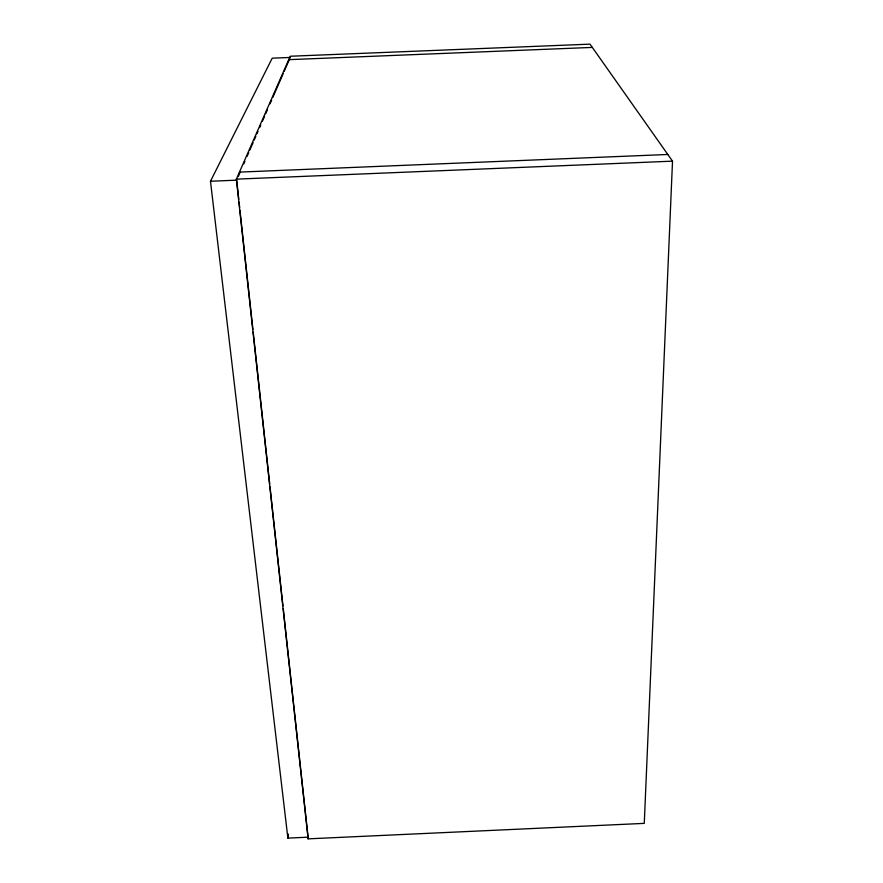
<?xml version="1.0" encoding="UTF-8"?>
<svg xmlns="http://www.w3.org/2000/svg" width="883" height="883" viewBox="0 0 883 883"><rect width="100%" height="100%" fill="white"/><g stroke="black" fill="none" stroke-linecap="round" stroke-linejoin="round"><path stroke-width="1.32" d="M672.515 161.159L644.27 823.375L308.112 838.85L236.368 179.139L290.242 56.247L590.021 44.15L672.515 161.159L236.368 179.139M308.112 838.85L308.366 836.201M283.255 608.597L308.101 837.183L287.88 838.11L288.355 834.005M238.344 176.412L239.977 172.649M243.807 163.885L244.9 161.379M247.085 156.368L248.719 152.616M249.812 150.11L253.09 142.605M254.183 140.099L255.827 136.335M256.92 133.83L258.013 131.335M259.646 127.571L260.739 125.066M262.383 121.313L264.569 116.302M265.662 113.797L267.295 110.044M270.032 103.786L271.666 100.033M272.759 97.527L283.145 73.73M284.238 71.225L290.242 57.45L272.218 58.179L210.485 181.247L287.88 838.11M239.448 172.108L667.802 154.47M210.485 181.247L236.699 180.165L238.785 199.326M288.741 59.669L592.316 47.406M239.083 202.064L239.679 207.538M239.966 210.275L252.913 329.359M253.211 332.096L269.723 484.039M270.021 486.776L282.957 605.859"/></g></svg>
